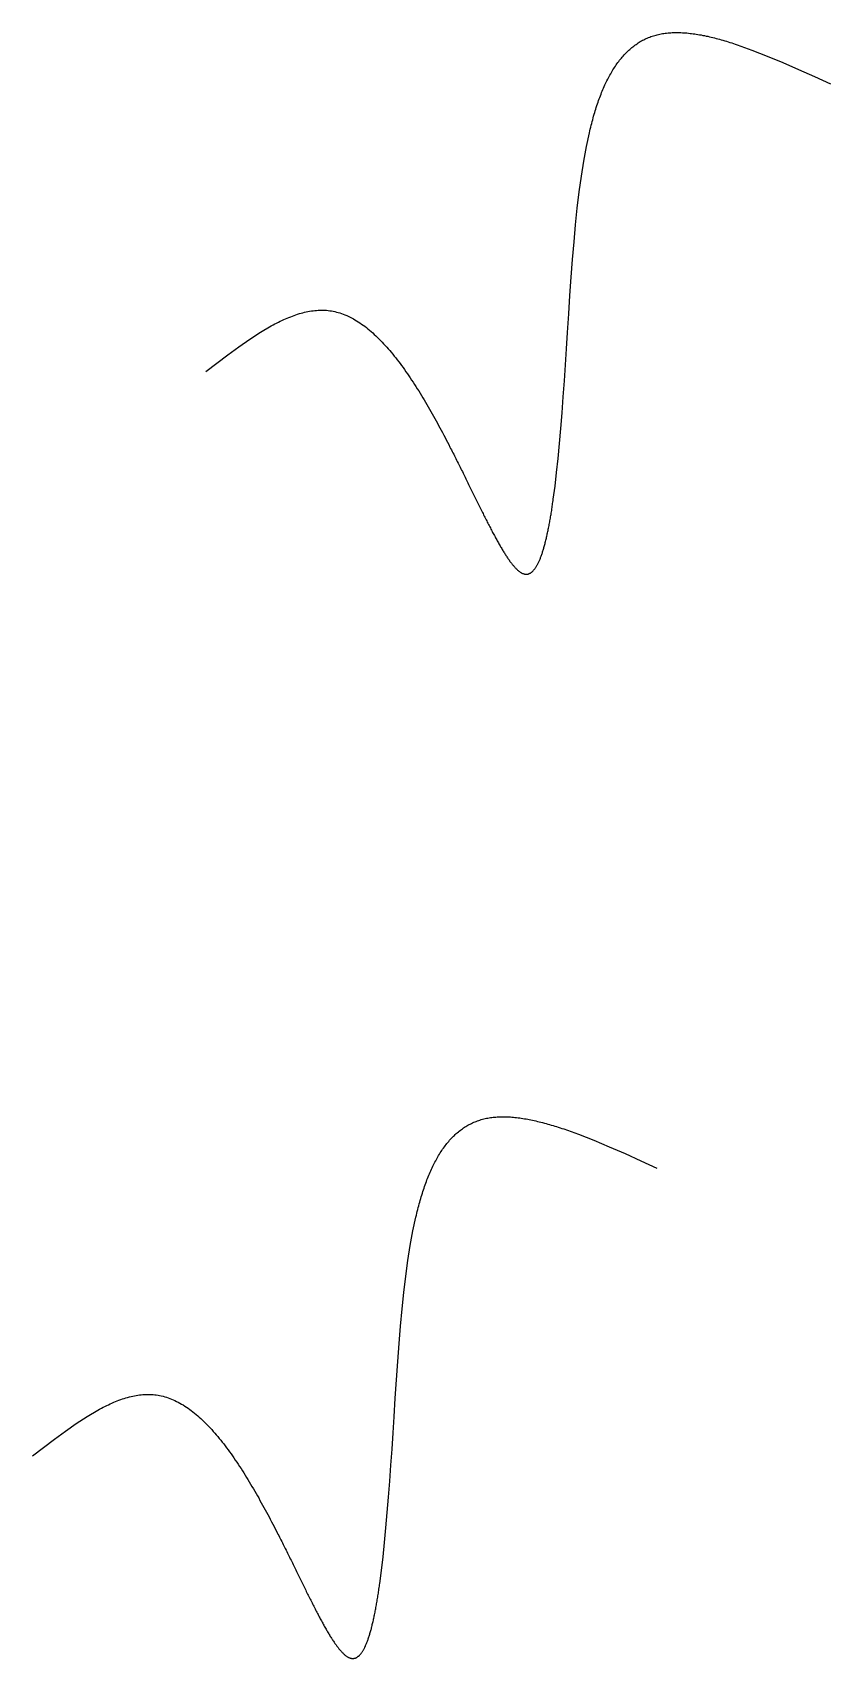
# Model space of a CAD drawing. Header units: millimetres. Extents: x 0 to 1200, y 0 to 841.
# Drawn here: x 283.22 to 291.61, y 748.93 to 766.01 of the extents above; entities that cross this region are included whole.
import ezdxf

# ---------------------------------------------------------------- set-up
doc = ezdxf.new("R2010")
doc.units = ezdxf.units.MM
doc.layers.add('Standard', color=7, linetype='Continuous', lineweight=25)

msp = doc.modelspace()

# ---------------------------------------------------------------- linework, layer by layer
at = {"layer": 'Standard', "color": 7, "linetype": 'Continuous', "lineweight": -3}
for p, q in [((289.786, 765.983), (289.8, 765.986)), ((289.8, 765.986), (289.814, 765.989)), ((289.814, 765.989), (289.828, 765.992)), ((289.828, 765.992), (289.842, 765.994)), ((289.842, 765.994), (289.856, 765.997)), ((289.856, 765.997), (289.87, 765.999)), ((289.87, 765.999), (289.884, 766)), ((289.884, 766), (289.899, 766.002)), ((289.899, 766.002), (289.913, 766.003)), ((289.913, 766.003), (289.928, 766.004)), ((289.928, 766.004), (289.943, 766.005)), ((289.943, 766.005), (289.958, 766.005)), ((289.958, 766.005), (289.973, 766.006)), ((289.973, 766.006), (289.988, 766.006)), ((289.988, 766.006), (290.003, 766.006)), ((290.003, 766.006), (290.019, 766.005)), ((290.019, 766.005), (290.034, 766.005)), ((290.034, 766.005), (290.05, 766.004)), ((290.05, 766.004), (290.066, 766.003)), ((290.066, 766.003), (290.082, 766.002)), ((290.082, 766.002), (290.098, 766.001)), ((290.098, 766.001), (290.114, 765.999)), ((290.114, 765.999), (290.13, 765.997)), ((290.13, 765.997), (290.146, 765.995)), ((290.146, 765.995), (290.163, 765.993)), ((290.163, 765.993), (290.179, 765.991)), ((290.179, 765.991), (290.196, 765.988)), ((290.196, 765.988), (290.213, 765.986)), ((290.213, 765.986), (290.23, 765.983)), ((289.477, 765.81), (289.487, 765.82)), ((289.487, 765.82), (289.498, 765.829)), ((289.498, 765.829), (289.508, 765.838)), ((289.508, 765.838), (289.519, 765.847)), ((289.519, 765.847), (289.53, 765.856)), ((289.53, 765.856), (289.54, 765.864)), ((289.54, 765.864), (289.551, 765.873)), ((289.551, 765.873), (289.563, 765.881)), ((289.563, 765.881), (289.574, 765.888)), ((289.574, 765.888), (289.585, 765.896)), ((289.585, 765.896), (289.597, 765.903)), ((289.597, 765.903), (289.608, 765.91)), ((289.608, 765.91), (289.62, 765.917)), ((289.62, 765.917), (289.632, 765.924)), ((289.632, 765.924), (289.644, 765.93)), ((289.644, 765.93), (289.657, 765.936)), ((289.657, 765.936), (289.669, 765.942)), ((289.669, 765.942), (289.681, 765.947)), ((289.681, 765.947), (289.694, 765.953)), ((289.694, 765.953), (289.707, 765.958)), ((289.707, 765.958), (289.72, 765.963)), ((289.72, 765.963), (289.733, 765.967)), ((289.733, 765.967), (289.746, 765.972)), ((289.746, 765.972), (289.759, 765.976)), ((289.759, 765.976), (289.773, 765.979)), ((289.773, 765.979), (289.786, 765.983)), ((290.23, 765.983), (290.247, 765.98)), ((290.247, 765.98), (290.264, 765.976)), ((290.264, 765.976), (290.281, 765.973)), ((290.281, 765.973), (290.298, 765.969)), ((290.298, 765.969), (290.316, 765.966)), ((290.316, 765.966), (290.333, 765.962)), ((290.333, 765.962), (290.351, 765.958)), ((290.351, 765.958), (290.368, 765.953)), ((290.368, 765.953), (290.386, 765.949)), ((290.386, 765.949), (290.404, 765.944)), ((290.404, 765.944), (290.422, 765.94)), ((290.422, 765.94), (290.44, 765.935)), ((290.44, 765.935), (290.458, 765.93)), ((290.458, 765.93), (290.476, 765.924)), ((290.476, 765.924), (290.495, 765.919)), ((290.495, 765.919), (290.513, 765.914)), ((290.513, 765.914), (290.532, 765.908)), ((290.532, 765.908), (290.55, 765.902)), ((290.55, 765.902), (290.569, 765.896)), ((290.569, 765.896), (290.587, 765.89)), ((290.587, 765.89), (290.606, 765.884)), ((290.606, 765.884), (290.625, 765.878)), ((290.625, 765.878), (290.781, 765.822)), ((290.781, 765.822), (290.941, 765.759)), ((289.337, 765.64), (289.346, 765.653)), ((289.346, 765.653), (289.355, 765.665)), ((289.355, 765.665), (289.363, 765.678)), ((289.363, 765.678), (289.372, 765.69)), ((289.372, 765.69), (289.381, 765.702)), ((289.381, 765.702), (289.39, 765.714)), ((289.39, 765.714), (289.399, 765.725)), ((289.399, 765.725), (289.409, 765.737)), ((289.409, 765.737), (289.418, 765.748)), ((289.418, 765.748), (289.428, 765.759)), ((289.428, 765.759), (289.437, 765.77)), ((289.437, 765.77), (289.447, 765.78)), ((289.447, 765.78), (289.457, 765.79)), ((289.457, 765.79), (289.467, 765.8)), ((289.467, 765.8), (289.477, 765.81)), ((290.941, 765.759), (291.105, 765.691)), ((291.105, 765.691), (291.27, 765.619)), ((289.244, 765.47), (289.251, 765.485)), ((289.251, 765.485), (289.258, 765.5)), ((289.258, 765.5), (289.266, 765.515)), ((289.266, 765.515), (289.273, 765.53)), ((289.273, 765.53), (289.281, 765.544)), ((289.281, 765.544), (289.289, 765.559)), ((289.289, 765.559), (289.297, 765.573)), ((289.297, 765.573), (289.305, 765.586)), ((289.305, 765.586), (289.313, 765.6)), ((289.313, 765.6), (289.321, 765.614)), ((289.321, 765.614), (289.329, 765.627)), ((289.329, 765.627), (289.337, 765.64)), ((291.27, 765.619), (291.437, 765.543)), ((291.437, 765.543), (291.605, 765.467)), ((289.17, 765.291), (289.177, 765.308)), ((289.177, 765.308), (289.183, 765.325)), ((289.183, 765.325), (289.189, 765.342)), ((289.189, 765.342), (289.196, 765.358)), ((289.196, 765.358), (289.202, 765.375)), ((289.202, 765.375), (289.209, 765.391)), ((289.209, 765.391), (289.216, 765.407)), ((289.216, 765.407), (289.223, 765.423)), ((289.223, 765.423), (289.23, 765.439)), ((289.23, 765.439), (289.237, 765.455)), ((289.237, 765.455), (289.244, 765.47)), ((289.118, 765.128), (289.124, 765.147)), ((289.124, 765.147), (289.129, 765.165)), ((289.129, 765.165), (289.135, 765.184)), ((289.135, 765.184), (289.141, 765.202)), ((289.141, 765.202), (289.146, 765.22)), ((289.146, 765.22), (289.152, 765.238)), ((289.152, 765.238), (289.158, 765.256)), ((289.158, 765.256), (289.164, 765.273)), ((289.164, 765.273), (289.17, 765.291)), ((289.073, 764.952), (289.078, 764.972)), ((289.078, 764.972), (289.083, 764.992)), ((289.083, 764.992), (289.088, 765.012)), ((289.088, 765.012), (289.092, 765.032)), ((289.092, 765.032), (289.098, 765.051)), ((289.098, 765.051), (289.103, 765.071)), ((289.103, 765.071), (289.108, 765.09)), ((289.108, 765.09), (289.113, 765.109)), ((289.113, 765.109), (289.118, 765.128)), ((289.014, 764.655), (289.042, 764.807)), ((289.042, 764.807), (289.073, 764.952)), ((288.989, 764.496), (289.014, 764.655)), ((288.966, 764.332), (288.989, 764.496)), ((288.946, 764.161), (288.966, 764.332)), ((288.928, 763.986), (288.946, 764.161)), ((288.912, 763.807), (288.928, 763.986)), ((288.897, 763.623), (288.912, 763.807)), ((288.883, 763.435), (288.897, 763.623)), ((288.869, 763.244), (288.883, 763.435)), ((286.135, 763.078), (286.153, 763.081)), ((286.153, 763.081), (286.171, 763.084)), ((286.171, 763.084), (286.189, 763.086)), ((286.189, 763.086), (286.206, 763.087)), ((286.206, 763.087), (286.224, 763.089)), ((286.224, 763.089), (286.242, 763.089)), ((286.242, 763.089), (286.259, 763.09)), ((286.259, 763.09), (286.277, 763.089)), ((286.277, 763.089), (286.294, 763.089)), ((286.294, 763.089), (286.312, 763.088)), ((286.312, 763.088), (286.329, 763.086)), ((286.329, 763.086), (286.346, 763.084)), ((286.346, 763.084), (286.364, 763.082)), ((286.364, 763.082), (286.381, 763.078)), ((288.857, 763.051), (288.869, 763.244)), ((285.619, 762.858), (285.732, 762.925)), ((285.732, 762.925), (285.75, 762.935)), ((285.75, 762.935), (285.769, 762.945)), ((285.769, 762.945), (285.788, 762.954)), ((285.788, 762.954), (285.806, 762.964)), ((285.806, 762.964), (285.825, 762.973)), ((285.825, 762.973), (285.843, 762.982)), ((285.843, 762.982), (285.862, 762.99)), ((285.862, 762.99), (285.88, 762.999)), ((285.88, 762.999), (285.899, 763.007)), ((285.899, 763.007), (285.917, 763.014)), ((285.917, 763.014), (285.936, 763.021)), ((285.936, 763.021), (285.954, 763.028)), ((285.954, 763.028), (285.972, 763.035)), ((285.972, 763.035), (285.991, 763.041)), ((285.991, 763.041), (286.009, 763.047)), ((286.009, 763.047), (286.027, 763.053)), ((286.027, 763.053), (286.045, 763.058)), ((286.045, 763.058), (286.063, 763.063)), ((286.063, 763.063), (286.081, 763.067)), ((286.081, 763.067), (286.099, 763.071)), ((286.099, 763.071), (286.117, 763.075)), ((286.117, 763.075), (286.135, 763.078)), ((286.381, 763.078), (286.399, 763.075)), ((286.399, 763.075), (286.417, 763.07)), ((286.417, 763.07), (286.435, 763.066)), ((286.435, 763.066), (286.453, 763.06)), ((286.453, 763.06), (286.471, 763.054)), ((286.471, 763.054), (286.488, 763.048)), ((286.488, 763.048), (286.506, 763.041)), ((286.506, 763.041), (286.524, 763.033)), ((286.524, 763.033), (286.541, 763.025)), ((286.541, 763.025), (286.559, 763.017)), ((286.559, 763.017), (286.576, 763.008)), ((286.576, 763.008), (286.594, 762.998)), ((286.594, 762.998), (286.611, 762.989)), ((286.611, 762.989), (286.628, 762.978)), ((286.628, 762.978), (286.646, 762.967)), ((286.646, 762.967), (286.663, 762.956)), ((286.663, 762.956), (286.68, 762.944)), ((286.68, 762.944), (286.697, 762.932)), ((286.697, 762.932), (286.714, 762.92)), ((286.714, 762.92), (286.731, 762.907)), ((288.844, 762.855), (288.857, 763.051)), ((285.391, 762.705), (285.506, 762.785)), ((285.506, 762.785), (285.619, 762.858)), ((286.731, 762.907), (286.747, 762.893)), ((286.747, 762.893), (286.764, 762.879)), ((286.764, 762.879), (286.781, 762.865)), ((286.781, 762.865), (286.797, 762.85)), ((286.797, 762.85), (286.814, 762.835)), ((286.814, 762.835), (286.83, 762.82)), ((286.83, 762.82), (286.847, 762.804)), ((286.847, 762.804), (286.863, 762.788)), ((286.863, 762.788), (286.88, 762.771)), ((286.88, 762.771), (286.896, 762.755)), ((286.896, 762.755), (286.912, 762.737)), ((288.833, 762.685), (288.844, 762.855)), ((285.161, 762.533), (285.277, 762.62)), ((285.277, 762.62), (285.391, 762.705)), ((286.912, 762.737), (286.928, 762.72)), ((286.928, 762.72), (286.944, 762.702)), ((286.944, 762.702), (286.96, 762.684)), ((286.96, 762.684), (286.976, 762.665)), ((286.976, 762.665), (286.992, 762.647)), ((286.992, 762.647), (287.008, 762.627)), ((287.008, 762.627), (287.023, 762.608)), ((287.023, 762.608), (287.039, 762.588)), ((287.039, 762.588), (287.054, 762.569)), ((287.054, 762.569), (287.07, 762.548)), ((288.822, 762.516), (288.833, 762.685)), ((285.046, 762.444), (285.161, 762.533)), ((287.07, 762.548), (287.085, 762.528)), ((287.085, 762.528), (287.101, 762.507)), ((287.101, 762.507), (287.116, 762.486)), ((287.116, 762.486), (287.131, 762.465)), ((287.131, 762.465), (287.146, 762.443)), ((287.146, 762.443), (287.162, 762.422)), ((287.162, 762.422), (287.177, 762.4)), ((287.177, 762.4), (287.192, 762.378)), ((288.81, 762.346), (288.822, 762.516)), ((287.192, 762.378), (287.206, 762.355)), ((287.206, 762.355), (287.221, 762.333)), ((287.221, 762.333), (287.236, 762.31)), ((287.236, 762.31), (287.251, 762.287)), ((287.251, 762.287), (287.265, 762.264)), ((287.265, 762.264), (287.28, 762.241)), ((287.28, 762.241), (287.294, 762.218)), ((288.798, 762.178), (288.81, 762.346)), ((287.294, 762.218), (287.309, 762.194)), ((287.309, 762.194), (287.323, 762.17)), ((287.323, 762.17), (287.337, 762.147)), ((287.337, 762.147), (287.352, 762.123)), ((287.352, 762.123), (287.366, 762.099)), ((287.366, 762.099), (287.38, 762.074)), ((287.38, 762.074), (287.394, 762.05)), ((288.786, 762.012), (288.798, 762.178)), ((287.394, 762.05), (287.408, 762.026)), ((287.408, 762.026), (287.422, 762.001)), ((287.422, 762.001), (287.436, 761.977)), ((287.436, 761.977), (287.449, 761.952)), ((287.449, 761.952), (287.463, 761.927)), ((287.463, 761.927), (287.477, 761.902)), ((287.477, 761.902), (287.49, 761.878)), ((288.772, 761.848), (288.786, 762.012)), ((287.49, 761.878), (287.503, 761.853)), ((287.503, 761.853), (287.517, 761.828)), ((287.517, 761.828), (287.53, 761.803)), ((287.53, 761.803), (287.543, 761.778)), ((287.543, 761.778), (287.557, 761.753)), ((287.557, 761.753), (287.57, 761.728)), ((287.57, 761.728), (287.583, 761.703)), ((288.759, 761.689), (288.772, 761.848)), ((287.583, 761.703), (287.596, 761.677)), ((287.596, 761.677), (287.609, 761.652)), ((287.609, 761.652), (287.616, 761.637)), ((287.616, 761.637), (287.624, 761.622)), ((287.624, 761.622), (287.632, 761.606)), ((287.632, 761.606), (287.64, 761.591)), ((287.64, 761.591), (287.648, 761.576)), ((287.648, 761.576), (287.655, 761.561)), ((287.655, 761.561), (287.663, 761.545)), ((287.663, 761.545), (287.671, 761.53)), ((288.744, 761.533), (288.759, 761.689)), ((287.671, 761.53), (287.678, 761.515)), ((287.678, 761.515), (287.686, 761.5)), ((287.686, 761.5), (287.694, 761.484)), ((287.694, 761.484), (287.701, 761.469)), ((287.701, 761.469), (287.709, 761.454)), ((287.709, 761.454), (287.716, 761.439)), ((287.716, 761.439), (287.724, 761.424)), ((287.724, 761.424), (287.731, 761.409)), ((287.731, 761.409), (287.739, 761.394)), ((287.739, 761.394), (287.746, 761.379)), ((287.746, 761.379), (287.753, 761.364)), ((288.712, 761.24), (288.728, 761.384)), ((288.728, 761.384), (288.744, 761.533)), ((287.753, 761.364), (287.761, 761.349)), ((287.761, 761.349), (287.768, 761.334)), ((287.768, 761.334), (287.775, 761.319)), ((287.775, 761.319), (287.783, 761.304)), ((287.783, 761.304), (287.79, 761.29)), ((287.79, 761.29), (287.797, 761.275)), ((287.797, 761.275), (287.804, 761.26)), ((287.804, 761.26), (287.812, 761.246)), ((287.812, 761.246), (287.819, 761.231)), ((287.819, 761.231), (287.826, 761.217)), ((287.826, 761.217), (287.833, 761.202)), ((288.694, 761.104), (288.712, 761.24)), ((287.833, 761.202), (287.84, 761.188)), ((287.84, 761.188), (287.847, 761.173)), ((287.847, 761.173), (287.854, 761.159)), ((287.854, 761.159), (287.861, 761.145)), ((287.861, 761.145), (287.868, 761.131)), ((287.868, 761.131), (287.875, 761.117)), ((287.875, 761.117), (287.882, 761.103)), ((287.882, 761.103), (287.889, 761.089)), ((287.889, 761.089), (287.895, 761.075)), ((287.895, 761.075), (287.902, 761.061)), ((287.902, 761.061), (287.909, 761.047)), ((287.909, 761.047), (287.916, 761.033)), ((287.916, 761.033), (287.922, 761.02)), ((288.683, 761.03), (288.685, 761.045)), ((288.685, 761.045), (288.687, 761.06)), ((288.687, 761.06), (288.69, 761.074)), ((288.69, 761.074), (288.692, 761.089)), ((288.692, 761.089), (288.694, 761.104)), ((287.922, 761.02), (287.929, 761.006)), ((287.929, 761.006), (287.936, 760.993)), ((287.936, 760.993), (287.943, 760.98)), ((287.943, 760.98), (287.949, 760.966)), ((287.949, 760.966), (287.956, 760.953)), ((287.956, 760.953), (287.962, 760.94)), ((287.962, 760.94), (287.969, 760.927)), ((287.969, 760.927), (287.975, 760.914)), ((287.975, 760.914), (287.982, 760.901)), ((287.982, 760.901), (287.988, 760.888)), ((287.988, 760.888), (287.995, 760.876)), ((287.995, 760.876), (288.001, 760.863)), ((288.001, 760.863), (288.007, 760.851)), ((288.654, 760.852), (288.656, 760.865)), ((288.656, 760.865), (288.658, 760.878)), ((288.658, 760.878), (288.661, 760.891)), ((288.661, 760.891), (288.663, 760.904)), ((288.663, 760.904), (288.665, 760.918)), ((288.665, 760.918), (288.668, 760.932)), ((288.668, 760.932), (288.67, 760.945)), ((288.67, 760.945), (288.672, 760.959)), ((288.672, 760.959), (288.674, 760.973)), ((288.674, 760.973), (288.677, 760.987)), ((288.677, 760.987), (288.679, 761.002)), ((288.679, 761.002), (288.681, 761.016)), ((288.681, 761.016), (288.683, 761.03)), ((288.007, 760.851), (288.014, 760.838)), ((288.014, 760.838), (288.02, 760.826)), ((288.02, 760.826), (288.026, 760.814)), ((288.026, 760.814), (288.033, 760.802)), ((288.033, 760.802), (288.039, 760.79)), ((288.039, 760.79), (288.045, 760.778)), ((288.045, 760.778), (288.051, 760.766)), ((288.051, 760.766), (288.057, 760.755)), ((288.057, 760.755), (288.064, 760.743)), ((288.064, 760.743), (288.07, 760.732)), ((288.07, 760.732), (288.076, 760.721)), ((288.076, 760.721), (288.082, 760.709)), ((288.082, 760.709), (288.088, 760.698)), ((288.088, 760.698), (288.094, 760.687)), ((288.618, 760.683), (288.621, 760.694)), ((288.621, 760.694), (288.624, 760.705)), ((288.624, 760.705), (288.626, 760.717)), ((288.626, 760.717), (288.629, 760.728)), ((288.629, 760.728), (288.631, 760.74)), ((288.631, 760.74), (288.634, 760.752)), ((288.634, 760.752), (288.636, 760.764)), ((288.636, 760.764), (288.639, 760.776)), ((288.639, 760.776), (288.641, 760.788)), ((288.641, 760.788), (288.644, 760.801)), ((288.644, 760.801), (288.646, 760.813)), ((288.646, 760.813), (288.649, 760.826)), ((288.649, 760.826), (288.651, 760.839)), ((288.651, 760.839), (288.654, 760.852)), ((288.094, 760.687), (288.1, 760.677)), ((288.1, 760.677), (288.106, 760.666)), ((288.106, 760.666), (288.112, 760.655)), ((288.112, 760.655), (288.117, 760.645)), ((288.117, 760.645), (288.123, 760.635)), ((288.123, 760.635), (288.129, 760.624)), ((288.129, 760.624), (288.135, 760.614)), ((288.135, 760.614), (288.141, 760.605)), ((288.141, 760.605), (288.146, 760.595)), ((288.146, 760.595), (288.152, 760.585)), ((288.152, 760.585), (288.158, 760.576)), ((288.158, 760.576), (288.163, 760.566)), ((288.163, 760.566), (288.169, 760.557)), ((288.169, 760.557), (288.175, 760.548)), ((288.175, 760.548), (288.18, 760.539)), ((288.18, 760.539), (288.186, 760.53)), ((288.186, 760.53), (288.191, 760.522)), ((288.191, 760.522), (288.197, 760.513)), ((288.57, 760.515), (288.573, 760.524)), ((288.573, 760.524), (288.576, 760.533)), ((288.576, 760.533), (288.579, 760.542)), ((288.579, 760.542), (288.582, 760.551)), ((288.582, 760.551), (288.585, 760.56)), ((288.585, 760.56), (288.588, 760.569)), ((288.588, 760.569), (288.591, 760.579)), ((288.591, 760.579), (288.594, 760.589)), ((288.594, 760.589), (288.596, 760.598)), ((288.596, 760.598), (288.599, 760.608)), ((288.599, 760.608), (288.602, 760.619)), ((288.602, 760.619), (288.605, 760.629)), ((288.605, 760.629), (288.607, 760.639)), ((288.607, 760.639), (288.61, 760.65)), ((288.61, 760.65), (288.613, 760.661)), ((288.613, 760.661), (288.616, 760.672)), ((288.616, 760.672), (288.618, 760.683)), ((288.197, 760.513), (288.202, 760.505)), ((288.202, 760.505), (288.207, 760.497)), ((288.207, 760.497), (288.213, 760.489)), ((288.213, 760.489), (288.218, 760.481)), ((288.218, 760.481), (288.223, 760.473)), ((288.223, 760.473), (288.229, 760.466)), ((288.229, 760.466), (288.234, 760.458)), ((288.234, 760.458), (288.239, 760.451)), ((288.239, 760.451), (288.245, 760.444)), ((288.245, 760.444), (288.25, 760.437)), ((288.25, 760.437), (288.255, 760.431)), ((288.255, 760.431), (288.26, 760.424)), ((288.26, 760.424), (288.265, 760.418)), ((288.265, 760.418), (288.27, 760.412)), ((288.27, 760.412), (288.275, 760.406)), ((288.275, 760.406), (288.28, 760.4)), ((288.28, 760.4), (288.285, 760.394)), ((288.285, 760.394), (288.29, 760.389)), ((288.29, 760.389), (288.295, 760.383)), ((288.295, 760.383), (288.3, 760.378)), ((288.3, 760.378), (288.305, 760.373)), ((288.305, 760.373), (288.31, 760.369)), ((288.31, 760.369), (288.314, 760.364)), ((288.314, 760.364), (288.319, 760.36)), ((288.319, 760.36), (288.324, 760.356)), ((288.324, 760.356), (288.329, 760.352)), ((288.329, 760.352), (288.333, 760.348)), ((288.476, 760.345), (288.48, 760.349)), ((288.48, 760.349), (288.483, 760.353)), ((288.483, 760.353), (288.487, 760.357)), ((288.487, 760.357), (288.491, 760.361)), ((288.491, 760.361), (288.494, 760.365)), ((288.494, 760.365), (288.498, 760.37)), ((288.498, 760.37), (288.501, 760.374)), ((288.501, 760.374), (288.505, 760.379)), ((288.505, 760.379), (288.508, 760.384)), ((288.508, 760.384), (288.512, 760.39)), ((288.512, 760.39), (288.515, 760.395)), ((288.515, 760.395), (288.519, 760.401)), ((288.519, 760.401), (288.522, 760.407)), ((288.522, 760.407), (288.525, 760.413)), ((288.525, 760.413), (288.529, 760.419)), ((288.529, 760.419), (288.532, 760.425)), ((288.532, 760.425), (288.535, 760.432)), ((288.535, 760.432), (288.539, 760.439)), ((288.539, 760.439), (288.542, 760.445)), ((288.542, 760.445), (288.545, 760.453)), ((288.545, 760.453), (288.548, 760.46)), ((288.548, 760.46), (288.551, 760.467)), ((288.551, 760.467), (288.555, 760.475)), ((288.555, 760.475), (288.558, 760.483)), ((288.558, 760.483), (288.561, 760.491)), ((288.561, 760.491), (288.564, 760.499)), ((288.564, 760.499), (288.567, 760.507)), ((288.567, 760.507), (288.57, 760.515)), ((288.333, 760.348), (288.338, 760.344)), ((288.338, 760.344), (288.343, 760.341)), ((288.343, 760.341), (288.347, 760.338)), ((288.347, 760.338), (288.352, 760.335)), ((288.352, 760.335), (288.356, 760.332)), ((288.356, 760.332), (288.361, 760.33)), ((288.361, 760.33), (288.365, 760.327)), ((288.365, 760.327), (288.37, 760.325)), ((288.37, 760.325), (288.374, 760.323)), ((288.374, 760.323), (288.379, 760.322)), ((288.379, 760.322), (288.383, 760.32)), ((288.383, 760.32), (288.387, 760.319)), ((288.387, 760.319), (288.392, 760.318)), ((288.392, 760.318), (288.396, 760.317)), ((288.396, 760.317), (288.4, 760.316)), ((288.4, 760.316), (288.405, 760.316)), ((288.405, 760.316), (288.409, 760.316)), ((288.409, 760.316), (288.413, 760.316)), ((288.413, 760.316), (288.417, 760.316)), ((288.417, 760.316), (288.421, 760.317)), ((288.421, 760.317), (288.425, 760.317)), ((288.425, 760.317), (288.429, 760.318)), ((288.429, 760.318), (288.433, 760.319)), ((288.433, 760.319), (288.437, 760.321)), ((288.437, 760.321), (288.441, 760.322)), ((288.441, 760.322), (288.445, 760.324)), ((288.445, 760.324), (288.449, 760.326)), ((288.449, 760.326), (288.453, 760.328)), ((288.453, 760.328), (288.457, 760.33)), ((288.457, 760.33), (288.461, 760.333)), ((288.461, 760.333), (288.465, 760.336)), ((288.465, 760.336), (288.468, 760.339)), ((288.468, 760.339), (288.472, 760.342)), ((288.472, 760.342), (288.476, 760.345)), ((287.822, 754.541), (287.834, 754.547)), ((287.834, 754.547), (287.847, 754.553)), ((287.847, 754.553), (287.859, 754.559)), ((287.859, 754.559), (287.872, 754.564)), ((287.872, 754.564), (287.885, 754.569)), ((287.885, 754.569), (287.898, 754.574)), ((287.898, 754.574), (287.911, 754.579)), ((287.911, 754.579), (287.924, 754.583)), ((287.924, 754.583), (287.937, 754.587)), ((287.937, 754.587), (287.951, 754.591)), ((287.951, 754.591), (287.964, 754.594)), ((287.964, 754.594), (287.978, 754.598)), ((287.978, 754.598), (287.992, 754.601)), ((287.992, 754.601), (288.006, 754.603)), ((288.006, 754.603), (288.02, 754.606)), ((288.02, 754.606), (288.034, 754.608)), ((288.034, 754.608), (288.048, 754.61)), ((288.048, 754.61), (288.062, 754.612)), ((288.062, 754.612), (288.076, 754.613)), ((288.076, 754.613), (288.091, 754.614)), ((288.091, 754.614), (288.106, 754.615)), ((288.106, 754.615), (288.12, 754.616)), ((288.12, 754.616), (288.135, 754.617)), ((288.135, 754.617), (288.15, 754.617)), ((288.15, 754.617), (288.166, 754.617)), ((288.166, 754.617), (288.181, 754.617)), ((288.181, 754.617), (288.196, 754.617)), ((288.196, 754.617), (288.212, 754.616)), ((288.212, 754.616), (288.228, 754.616)), ((288.228, 754.616), (288.243, 754.615)), ((288.243, 754.615), (288.259, 754.613)), ((288.259, 754.613), (288.275, 754.612)), ((288.275, 754.612), (288.291, 754.611)), ((288.291, 754.611), (288.308, 754.609)), ((288.308, 754.609), (288.324, 754.607)), ((288.324, 754.607), (288.341, 754.605)), ((288.341, 754.605), (288.357, 754.602)), ((288.357, 754.602), (288.374, 754.6)), ((288.374, 754.6), (288.391, 754.597)), ((288.391, 754.597), (288.408, 754.594)), ((288.408, 754.594), (288.425, 754.591)), ((288.425, 754.591), (288.442, 754.588)), ((288.442, 754.588), (288.459, 754.584)), ((288.459, 754.584), (288.476, 754.581)), ((288.476, 754.581), (288.494, 754.577)), ((288.494, 754.577), (288.511, 754.573)), ((288.511, 754.573), (288.529, 754.569)), ((288.529, 754.569), (288.546, 754.565)), ((288.546, 754.565), (288.564, 754.56)), ((288.564, 754.56), (288.582, 754.556)), ((288.582, 754.556), (288.6, 754.551)), ((288.6, 754.551), (288.618, 754.546)), ((288.618, 754.546), (288.636, 754.541)), ((287.605, 754.37), (287.615, 754.381)), ((287.615, 754.381), (287.625, 754.391)), ((287.625, 754.391), (287.635, 754.402)), ((287.635, 754.402), (287.645, 754.412)), ((287.645, 754.412), (287.655, 754.422)), ((287.655, 754.422), (287.665, 754.431)), ((287.665, 754.431), (287.675, 754.441)), ((287.675, 754.441), (287.686, 754.45)), ((287.686, 754.45), (287.697, 754.459)), ((287.697, 754.459), (287.707, 754.467)), ((287.707, 754.467), (287.718, 754.476)), ((287.718, 754.476), (287.729, 754.484)), ((287.729, 754.484), (287.74, 754.492)), ((287.74, 754.492), (287.752, 754.5)), ((287.752, 754.5), (287.763, 754.507)), ((287.763, 754.507), (287.775, 754.515)), ((287.775, 754.515), (287.786, 754.522)), ((287.786, 754.522), (287.798, 754.528)), ((287.798, 754.528), (287.81, 754.535)), ((287.81, 754.535), (287.822, 754.541)), ((288.636, 754.541), (288.654, 754.536)), ((288.654, 754.536), (288.673, 754.53)), ((288.673, 754.53), (288.691, 754.525)), ((288.691, 754.525), (288.709, 754.519)), ((288.709, 754.519), (288.728, 754.514)), ((288.728, 754.514), (288.746, 754.508)), ((288.746, 754.508), (288.765, 754.502)), ((288.765, 754.502), (288.784, 754.495)), ((288.784, 754.495), (288.803, 754.489)), ((288.803, 754.489), (288.959, 754.433)), ((288.959, 754.433), (289.119, 754.371)), ((289.119, 754.371), (289.282, 754.302)), ((287.482, 754.198), (287.49, 754.211)), ((287.49, 754.211), (287.499, 754.225)), ((287.499, 754.225), (287.507, 754.238)), ((287.507, 754.238), (287.515, 754.251)), ((287.515, 754.251), (287.524, 754.264)), ((287.524, 754.264), (287.532, 754.277)), ((287.532, 754.277), (287.541, 754.289)), ((287.541, 754.289), (287.55, 754.301)), ((287.55, 754.301), (287.559, 754.313)), ((287.559, 754.313), (287.568, 754.325)), ((287.568, 754.325), (287.577, 754.337)), ((287.577, 754.337), (287.586, 754.348)), ((287.586, 754.348), (287.596, 754.359)), ((287.596, 754.359), (287.605, 754.37)), ((289.282, 754.302), (289.448, 754.23)), ((289.448, 754.23), (289.615, 754.155)), ((287.394, 754.019), (287.4, 754.035)), ((287.4, 754.035), (287.407, 754.051)), ((287.407, 754.051), (287.414, 754.066)), ((287.414, 754.066), (287.422, 754.082)), ((287.422, 754.082), (287.429, 754.097)), ((287.429, 754.097), (287.436, 754.112)), ((287.436, 754.112), (287.444, 754.127)), ((287.444, 754.127), (287.451, 754.141)), ((287.451, 754.141), (287.459, 754.156)), ((287.459, 754.156), (287.467, 754.17)), ((287.467, 754.17), (287.474, 754.184)), ((287.474, 754.184), (287.482, 754.198)), ((289.615, 754.155), (289.783, 754.078)), ((287.33, 753.849), (287.336, 753.867)), ((287.336, 753.867), (287.342, 753.885)), ((287.342, 753.885), (287.348, 753.902)), ((287.348, 753.902), (287.354, 753.919)), ((287.354, 753.919), (287.361, 753.936)), ((287.361, 753.936), (287.367, 753.953)), ((287.367, 753.953), (287.374, 753.97)), ((287.374, 753.97), (287.38, 753.986)), ((287.38, 753.986), (287.387, 754.003)), ((287.387, 754.003), (287.394, 754.019)), ((287.28, 753.682), (287.286, 753.701)), ((287.286, 753.701), (287.291, 753.72)), ((287.291, 753.72), (287.296, 753.739)), ((287.296, 753.739), (287.302, 753.758)), ((287.302, 753.758), (287.307, 753.777)), ((287.307, 753.777), (287.313, 753.795)), ((287.313, 753.795), (287.319, 753.813)), ((287.319, 753.813), (287.324, 753.831)), ((287.324, 753.831), (287.33, 753.849)), ((287.22, 753.418), (287.251, 753.563)), ((287.251, 753.563), (287.256, 753.584)), ((287.256, 753.584), (287.26, 753.604)), ((287.26, 753.604), (287.265, 753.623)), ((287.265, 753.623), (287.27, 753.643)), ((287.27, 753.643), (287.275, 753.663)), ((287.275, 753.663), (287.28, 753.682)), ((287.192, 753.266), (287.22, 753.418)), ((287.167, 753.107), (287.192, 753.266)), ((287.144, 752.943), (287.167, 753.107)), ((287.124, 752.773), (287.144, 752.943)), ((287.106, 752.598), (287.124, 752.773)), ((287.09, 752.418), (287.106, 752.598)), ((287.074, 752.234), (287.09, 752.418)), ((287.06, 752.046), (287.074, 752.234)), ((287.047, 751.855), (287.06, 752.046)), ((287.034, 751.662), (287.047, 751.855)), ((284.113, 751.633), (284.132, 751.64)), ((284.132, 751.64), (284.15, 751.646)), ((284.15, 751.646), (284.168, 751.653)), ((284.168, 751.653), (284.187, 751.659)), ((284.187, 751.659), (284.205, 751.664)), ((284.205, 751.664), (284.223, 751.669)), ((284.223, 751.669), (284.241, 751.674)), ((284.241, 751.674), (284.259, 751.679)), ((284.259, 751.679), (284.277, 751.683)), ((284.277, 751.683), (284.295, 751.686)), ((284.295, 751.686), (284.313, 751.69)), ((284.313, 751.69), (284.331, 751.693)), ((284.331, 751.693), (284.349, 751.695)), ((284.349, 751.695), (284.366, 751.697)), ((284.366, 751.697), (284.384, 751.699)), ((284.384, 751.699), (284.402, 751.7)), ((284.402, 751.7), (284.419, 751.701)), ((284.419, 751.701), (284.437, 751.701)), ((284.437, 751.701), (284.455, 751.701)), ((284.455, 751.701), (284.472, 751.7)), ((284.472, 751.7), (284.49, 751.699)), ((284.49, 751.699), (284.507, 751.697)), ((284.507, 751.697), (284.524, 751.695)), ((284.524, 751.695), (284.542, 751.693)), ((284.542, 751.693), (284.559, 751.69)), ((284.559, 751.69), (284.577, 751.686)), ((284.577, 751.686), (284.595, 751.682)), ((284.595, 751.682), (284.613, 751.677)), ((284.613, 751.677), (284.631, 751.672)), ((284.631, 751.672), (284.649, 751.666)), ((284.649, 751.666), (284.666, 751.659)), ((284.666, 751.659), (284.684, 751.652)), ((284.684, 751.652), (284.702, 751.645)), ((284.702, 751.645), (284.719, 751.637)), ((287.022, 751.466), (287.034, 751.662)), ((283.683, 751.396), (283.797, 751.47)), ((283.797, 751.47), (283.91, 751.536)), ((283.91, 751.536), (283.928, 751.546)), ((283.928, 751.546), (283.947, 751.556)), ((283.947, 751.556), (283.966, 751.566)), ((283.966, 751.566), (283.984, 751.575)), ((283.984, 751.575), (284.003, 751.584)), ((284.003, 751.584), (284.021, 751.593)), ((284.021, 751.593), (284.04, 751.602)), ((284.04, 751.602), (284.058, 751.61)), ((284.058, 751.61), (284.077, 751.618)), ((284.077, 751.618), (284.095, 751.626)), ((284.095, 751.626), (284.113, 751.633)), ((284.719, 751.637), (284.737, 751.628)), ((284.737, 751.628), (284.754, 751.619)), ((284.754, 751.619), (284.772, 751.61)), ((284.772, 751.61), (284.789, 751.6)), ((284.789, 751.6), (284.806, 751.59)), ((284.806, 751.59), (284.823, 751.579)), ((284.823, 751.579), (284.841, 751.567)), ((284.841, 751.567), (284.858, 751.556)), ((284.858, 751.556), (284.875, 751.544)), ((284.875, 751.544), (284.892, 751.531)), ((284.892, 751.531), (284.908, 751.518)), ((284.908, 751.518), (284.925, 751.504)), ((284.925, 751.504), (284.942, 751.491)), ((284.942, 751.491), (284.959, 751.476)), ((284.959, 751.476), (284.975, 751.462)), ((283.454, 751.232), (283.569, 751.316)), ((283.569, 751.316), (283.683, 751.396)), ((284.975, 751.462), (284.992, 751.447)), ((284.992, 751.447), (285.008, 751.431)), ((285.008, 751.431), (285.025, 751.415)), ((285.025, 751.415), (285.041, 751.399)), ((285.041, 751.399), (285.057, 751.383)), ((285.057, 751.383), (285.074, 751.366)), ((285.074, 751.366), (285.09, 751.349)), ((285.09, 751.349), (285.106, 751.331)), ((285.106, 751.331), (285.122, 751.313)), ((285.122, 751.313), (285.138, 751.295)), ((287, 751.127), (287.011, 751.297)), ((287.011, 751.297), (287.022, 751.466)), ((283.224, 751.055), (283.339, 751.144)), ((283.339, 751.144), (283.454, 751.232)), ((285.138, 751.295), (285.154, 751.277)), ((285.154, 751.277), (285.17, 751.258)), ((285.17, 751.258), (285.185, 751.239)), ((285.185, 751.239), (285.201, 751.219)), ((285.201, 751.219), (285.217, 751.2)), ((285.217, 751.2), (285.232, 751.18)), ((285.232, 751.18), (285.248, 751.16)), ((285.248, 751.16), (285.263, 751.139)), ((285.263, 751.139), (285.279, 751.118)), ((286.988, 750.957), (287, 751.127)), ((285.279, 751.118), (285.294, 751.097)), ((285.294, 751.097), (285.309, 751.076)), ((285.309, 751.076), (285.324, 751.055)), ((285.324, 751.055), (285.339, 751.033)), ((285.339, 751.033), (285.354, 751.011)), ((285.354, 751.011), (285.369, 750.989)), ((285.369, 750.989), (285.384, 750.967)), ((285.384, 750.967), (285.399, 750.944)), ((286.976, 750.789), (286.988, 750.957)), ((285.399, 750.944), (285.414, 750.922)), ((285.414, 750.922), (285.429, 750.899)), ((285.429, 750.899), (285.443, 750.876)), ((285.443, 750.876), (285.458, 750.852)), ((285.458, 750.852), (285.472, 750.829)), ((285.472, 750.829), (285.487, 750.806)), ((285.487, 750.806), (285.501, 750.782)), ((286.963, 750.623), (286.976, 750.789)), ((285.501, 750.782), (285.515, 750.758)), ((285.515, 750.758), (285.529, 750.734)), ((285.529, 750.734), (285.544, 750.71)), ((285.544, 750.71), (285.558, 750.686)), ((285.558, 750.686), (285.572, 750.661)), ((285.572, 750.661), (285.586, 750.637)), ((285.586, 750.637), (285.6, 750.613)), ((286.95, 750.46), (286.963, 750.623)), ((285.6, 750.613), (285.613, 750.588)), ((285.613, 750.588), (285.627, 750.563)), ((285.627, 750.563), (285.641, 750.539)), ((285.641, 750.539), (285.654, 750.514)), ((285.654, 750.514), (285.668, 750.489)), ((285.668, 750.489), (285.681, 750.464)), ((285.681, 750.464), (285.695, 750.439)), ((286.936, 750.3), (286.95, 750.46)), ((285.695, 750.439), (285.708, 750.414)), ((285.708, 750.414), (285.721, 750.389)), ((285.721, 750.389), (285.734, 750.364)), ((285.734, 750.364), (285.748, 750.339)), ((285.748, 750.339), (285.761, 750.314)), ((285.761, 750.314), (285.774, 750.289)), ((285.774, 750.289), (285.786, 750.264)), ((286.922, 750.145), (286.936, 750.3)), ((285.786, 750.264), (285.794, 750.248)), ((285.794, 750.248), (285.802, 750.233)), ((285.802, 750.233), (285.81, 750.218)), ((285.81, 750.218), (285.818, 750.202)), ((285.818, 750.202), (285.825, 750.187)), ((285.825, 750.187), (285.833, 750.172)), ((285.833, 750.172), (285.841, 750.157)), ((285.841, 750.157), (285.849, 750.141)), ((285.849, 750.141), (285.856, 750.126)), ((285.856, 750.126), (285.864, 750.111)), ((285.864, 750.111), (285.871, 750.096)), ((286.906, 749.995), (286.922, 750.145)), ((285.871, 750.096), (285.879, 750.081)), ((285.879, 750.081), (285.887, 750.065)), ((285.887, 750.065), (285.894, 750.05)), ((285.894, 750.05), (285.902, 750.035)), ((285.902, 750.035), (285.909, 750.02)), ((285.909, 750.02), (285.916, 750.005)), ((285.916, 750.005), (285.924, 749.99)), ((285.924, 749.99), (285.931, 749.975)), ((285.931, 749.975), (285.939, 749.96)), ((285.939, 749.96), (285.946, 749.945)), ((285.946, 749.945), (285.953, 749.931)), ((285.953, 749.931), (285.961, 749.916)), ((286.889, 749.852), (286.906, 749.995)), ((285.961, 749.916), (285.968, 749.901)), ((285.968, 749.901), (285.975, 749.886)), ((285.975, 749.886), (285.982, 749.872)), ((285.982, 749.872), (285.989, 749.857)), ((285.989, 749.857), (285.996, 749.842)), ((285.996, 749.842), (286.004, 749.828)), ((286.004, 749.828), (286.011, 749.813)), ((286.011, 749.813), (286.018, 749.799)), ((286.018, 749.799), (286.025, 749.785)), ((286.025, 749.785), (286.032, 749.77)), ((286.032, 749.77), (286.039, 749.756)), ((286.872, 749.716), (286.889, 749.852)), ((286.039, 749.756), (286.046, 749.742)), ((286.046, 749.742), (286.053, 749.728)), ((286.053, 749.728), (286.06, 749.714)), ((286.06, 749.714), (286.066, 749.7)), ((286.066, 749.7), (286.073, 749.686)), ((286.073, 749.686), (286.08, 749.672)), ((286.08, 749.672), (286.087, 749.659)), ((286.087, 749.659), (286.094, 749.645)), ((286.094, 749.645), (286.1, 749.631)), ((286.1, 749.631), (286.107, 749.618)), ((286.107, 749.618), (286.114, 749.604)), ((286.114, 749.604), (286.12, 749.591)), ((286.12, 749.591), (286.127, 749.578)), ((286.852, 749.585), (286.854, 749.599)), ((286.854, 749.599), (286.857, 749.613)), ((286.857, 749.613), (286.859, 749.627)), ((286.859, 749.627), (286.861, 749.642)), ((286.861, 749.642), (286.863, 749.656)), ((286.863, 749.656), (286.865, 749.671)), ((286.865, 749.671), (286.867, 749.686)), ((286.867, 749.686), (286.87, 749.701)), ((286.87, 749.701), (286.872, 749.716)), ((286.127, 749.578), (286.134, 749.564)), ((286.134, 749.564), (286.14, 749.551)), ((286.14, 749.551), (286.147, 749.538)), ((286.147, 749.538), (286.153, 749.525)), ((286.153, 749.525), (286.16, 749.513)), ((286.16, 749.513), (286.166, 749.5)), ((286.166, 749.5), (286.173, 749.487)), ((286.173, 749.487), (286.179, 749.475)), ((286.179, 749.475), (286.185, 749.462)), ((286.185, 749.462), (286.192, 749.45)), ((286.192, 749.45), (286.198, 749.437)), ((286.198, 749.437), (286.204, 749.425)), ((286.204, 749.425), (286.21, 749.413)), ((286.822, 749.412), (286.824, 749.425)), ((286.824, 749.425), (286.827, 749.437)), ((286.827, 749.437), (286.829, 749.45)), ((286.829, 749.45), (286.831, 749.463)), ((286.831, 749.463), (286.834, 749.476)), ((286.834, 749.476), (286.836, 749.489)), ((286.836, 749.489), (286.838, 749.502)), ((286.838, 749.502), (286.841, 749.516)), ((286.841, 749.516), (286.843, 749.529)), ((286.843, 749.529), (286.845, 749.543)), ((286.845, 749.543), (286.848, 749.557)), ((286.848, 749.557), (286.85, 749.571)), ((286.85, 749.571), (286.852, 749.585)), ((286.21, 749.413), (286.217, 749.401)), ((286.217, 749.401), (286.223, 749.389)), ((286.223, 749.389), (286.229, 749.378)), ((286.229, 749.378), (286.235, 749.366)), ((286.235, 749.366), (286.241, 749.355)), ((286.241, 749.355), (286.247, 749.343)), ((286.247, 749.343), (286.254, 749.332)), ((286.254, 749.332), (286.26, 749.321)), ((286.26, 749.321), (286.266, 749.31)), ((286.266, 749.31), (286.272, 749.299)), ((286.272, 749.299), (286.278, 749.288)), ((286.278, 749.288), (286.283, 749.277)), ((286.283, 749.277), (286.289, 749.267)), ((286.289, 749.267), (286.295, 749.256)), ((286.295, 749.256), (286.301, 749.246)), ((286.783, 749.24), (286.785, 749.251)), ((286.785, 749.251), (286.788, 749.261)), ((286.788, 749.261), (286.791, 749.272)), ((286.791, 749.272), (286.793, 749.283)), ((286.793, 749.283), (286.796, 749.294)), ((286.796, 749.294), (286.799, 749.305)), ((286.799, 749.305), (286.801, 749.317)), ((286.801, 749.317), (286.804, 749.328)), ((286.804, 749.328), (286.807, 749.34)), ((286.807, 749.34), (286.809, 749.351)), ((286.809, 749.351), (286.812, 749.363)), ((286.812, 749.363), (286.814, 749.375)), ((286.814, 749.375), (286.817, 749.387)), ((286.817, 749.387), (286.819, 749.4)), ((286.819, 749.4), (286.822, 749.412)), ((286.301, 749.246), (286.307, 749.236)), ((286.307, 749.236), (286.313, 749.226)), ((286.313, 749.226), (286.318, 749.216)), ((286.318, 749.216), (286.324, 749.206)), ((286.324, 749.206), (286.33, 749.197)), ((286.33, 749.197), (286.335, 749.187)), ((286.335, 749.187), (286.341, 749.178)), ((286.341, 749.178), (286.347, 749.168)), ((286.347, 749.168), (286.352, 749.159)), ((286.352, 749.159), (286.358, 749.151)), ((286.358, 749.151), (286.363, 749.142)), ((286.363, 749.142), (286.369, 749.133)), ((286.369, 749.133), (286.374, 749.125)), ((286.374, 749.125), (286.38, 749.116)), ((286.38, 749.116), (286.385, 749.108)), ((286.385, 749.108), (286.391, 749.1)), ((286.391, 749.1), (286.396, 749.092)), ((286.396, 749.092), (286.401, 749.085)), ((286.401, 749.085), (286.407, 749.077)), ((286.407, 749.077), (286.412, 749.07)), ((286.726, 749.071), (286.729, 749.079)), ((286.729, 749.079), (286.732, 749.086)), ((286.732, 749.086), (286.736, 749.094)), ((286.736, 749.094), (286.739, 749.102)), ((286.739, 749.102), (286.742, 749.11)), ((286.742, 749.11), (286.745, 749.118)), ((286.745, 749.118), (286.748, 749.127)), ((286.748, 749.127), (286.751, 749.135)), ((286.751, 749.135), (286.754, 749.144)), ((286.754, 749.144), (286.757, 749.153)), ((286.757, 749.153), (286.76, 749.162)), ((286.76, 749.162), (286.763, 749.171)), ((286.763, 749.171), (286.766, 749.181)), ((286.766, 749.181), (286.768, 749.19)), ((286.768, 749.19), (286.771, 749.2)), ((286.771, 749.2), (286.774, 749.21)), ((286.774, 749.21), (286.777, 749.22)), ((286.777, 749.22), (286.78, 749.23)), ((286.78, 749.23), (286.783, 749.24)), ((286.412, 749.07), (286.417, 749.063)), ((286.417, 749.063), (286.422, 749.056)), ((286.422, 749.056), (286.428, 749.049)), ((286.428, 749.049), (286.433, 749.042)), ((286.433, 749.042), (286.438, 749.035)), ((286.438, 749.035), (286.443, 749.029)), ((286.443, 749.029), (286.448, 749.023)), ((286.448, 749.023), (286.453, 749.017)), ((286.453, 749.017), (286.458, 749.011)), ((286.458, 749.011), (286.463, 749.006)), ((286.463, 749.006), (286.468, 749)), ((286.468, 749), (286.473, 748.995)), ((286.473, 748.995), (286.478, 748.99)), ((286.478, 748.99), (286.483, 748.985)), ((286.483, 748.985), (286.488, 748.98)), ((286.488, 748.98), (286.492, 748.976)), ((286.492, 748.976), (286.497, 748.971)), ((286.497, 748.971), (286.502, 748.967)), ((286.502, 748.967), (286.507, 748.963)), ((286.507, 748.963), (286.511, 748.959)), ((286.511, 748.959), (286.516, 748.956)), ((286.516, 748.956), (286.521, 748.952)), ((286.521, 748.952), (286.525, 748.949)), ((286.525, 748.949), (286.53, 748.946)), ((286.53, 748.946), (286.534, 748.944)), ((286.534, 748.944), (286.539, 748.941)), ((286.539, 748.941), (286.543, 748.939)), ((286.543, 748.939), (286.548, 748.937)), ((286.548, 748.937), (286.552, 748.935)), ((286.552, 748.935), (286.557, 748.933)), ((286.557, 748.933), (286.561, 748.931)), ((286.561, 748.931), (286.565, 748.93)), ((286.565, 748.93), (286.57, 748.929)), ((286.57, 748.929), (286.574, 748.928)), ((286.574, 748.928), (286.578, 748.928)), ((286.578, 748.928), (286.582, 748.927)), ((286.582, 748.927), (286.587, 748.927)), ((286.587, 748.927), (286.591, 748.927)), ((286.591, 748.927), (286.595, 748.927)), ((286.595, 748.927), (286.599, 748.928)), ((286.599, 748.928), (286.603, 748.929)), ((286.603, 748.929), (286.607, 748.929)), ((286.607, 748.929), (286.611, 748.931)), ((286.611, 748.931), (286.615, 748.932)), ((286.615, 748.932), (286.619, 748.933)), ((286.619, 748.933), (286.623, 748.935)), ((286.623, 748.935), (286.627, 748.937)), ((286.627, 748.937), (286.631, 748.939)), ((286.631, 748.939), (286.635, 748.942)), ((286.635, 748.942), (286.639, 748.944)), ((286.639, 748.944), (286.642, 748.947)), ((286.642, 748.947), (286.646, 748.95)), ((286.646, 748.95), (286.65, 748.953)), ((286.65, 748.953), (286.654, 748.957)), ((286.654, 748.957), (286.657, 748.96)), ((286.657, 748.96), (286.661, 748.964)), ((286.661, 748.964), (286.665, 748.968)), ((286.665, 748.968), (286.668, 748.972)), ((286.668, 748.972), (286.672, 748.976)), ((286.672, 748.976), (286.676, 748.981)), ((286.676, 748.981), (286.679, 748.986)), ((286.679, 748.986), (286.683, 748.991)), ((286.683, 748.991), (286.686, 748.996)), ((286.686, 748.996), (286.69, 749.001)), ((286.69, 749.001), (286.693, 749.006)), ((286.693, 749.006), (286.696, 749.012)), ((286.696, 749.012), (286.7, 749.018)), ((286.7, 749.018), (286.703, 749.024)), ((286.703, 749.024), (286.707, 749.03)), ((286.707, 749.03), (286.71, 749.037)), ((286.71, 749.037), (286.713, 749.043)), ((286.713, 749.043), (286.716, 749.05)), ((286.716, 749.05), (286.72, 749.057)), ((286.72, 749.057), (286.723, 749.064)), ((286.723, 749.064), (286.726, 749.071))]:
    msp.add_line(p, q, dxfattribs=at)

doc.saveas('drawing.dxf')
